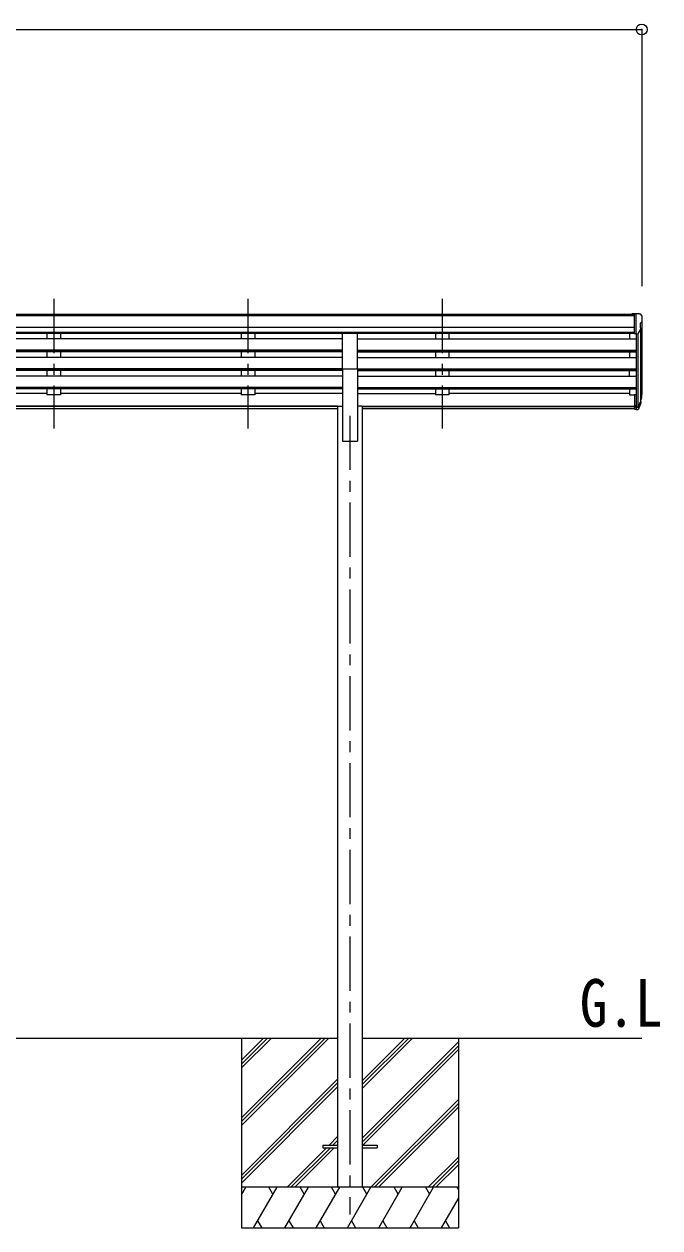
# Model space of a CAD drawing. Units: millimetres at full size, sheet at 1:40; details may follow other scales. Extents: x -11243 to 11243, y -7760 to 7760.
# Drawn here: x 4680 to 7024, y -4851 to -414 of the extents above; entities that cross this region are included whole.
import ezdxf
from ezdxf.enums import TextEntityAlignment as Align

# ---------------------------------------------------------------- set-up
doc = ezdxf.new("R2010")
doc.units = ezdxf.units.MM
doc.header["$LTSCALE"] = 40
doc.header["$PDMODE"] = 32
doc.header["$PDSIZE"] = 40
doc.linetypes.add('CHAIN1', pattern=[8, 5, -1, 1, -1])
for name, color, linetype, lineweight in [('0-0_0', 7, 'Continuous', 9), ('0-1_本体', 5, 'CHAIN1', 9), ('0-3_ELV2', 4, 'Continuous', 9), ('0-6_OTH_LINE', 6, 'Continuous', 9)]:
    doc.layers.add(name, color=color, linetype=linetype, lineweight=lineweight)
doc.layers.add('0-7_SHAPE', color=7, linetype='Continuous')
doc.styles.add('ＭＳ ゴシック', font='')
doc.styles.get('ＭＳ ゴシック').set_extended_font_data('MS Gothic')

msp = doc.modelspace()

# ---------------------------------------------------------------- linework, layer by layer
at = {"layer": '0-0_0'}
for p, q in [((3026.67, -4151.05), (5836.27, -4151.05)), ((5481.47, -4151.05), (5481.47, -4851.05)), ((5481.47, -4445.23), (5775.65, -4151.05)), ((5481.47, -4459.37), (5789.8, -4151.05)), ((5481.47, -4473.51), (5803.94, -4151.05)), ((5481.47, -4261.38), (5591.81, -4151.05)), ((5481.47, -4247.24), (5577.66, -4151.05)), ((5481.47, -4233.1), (5563.52, -4151.05)), ((5926.67, -4151.05), (6957.47, -4151.05)), ((5926.67, -4336.68), (6112.31, -4151.05)), ((5926.67, -4322.54), (6098.16, -4151.05)), ((5926.67, -4308.4), (6084.02, -4151.05)), ((5926.67, -4520.53), (6281.47, -4165.73)), ((6281.47, -4151.05), (6281.47, -4851.05)), ((5926.67, -4534.67), (6281.47, -4179.87)), ((5928.93, -4546.55), (6281.47, -4194.02)), ((5481.47, -4657.36), (5836.27, -4302.56)), ((5481.47, -4671.5), (5836.27, -4316.7)), ((5481.47, -4685.65), (5836.27, -4330.85)), ((5958.28, -4701.05), (6281.47, -4377.86)), ((5972.43, -4701.05), (6281.47, -4392)), ((5986.57, -4701.05), (6281.47, -4406.15)), ((5804.42, -4546.55), (5836.27, -4514.69)), ((5649.92, -4701.05), (5795.42, -4555.55)), ((5664.06, -4701.05), (5809.56, -4555.55)), ((5678.2, -4701.05), (5823.7, -4555.55)), ((5818.56, -4546.55), (5836.27, -4528.84)), ((5832.7, -4546.55), (5836.27, -4542.98)), ((6170.42, -4701.05), (6281.47, -4589.99)), ((6184.56, -4701.05), (6281.47, -4604.14)), ((6198.7, -4701.05), (6281.47, -4618.28)), ((6281.47, -4701.05), (5481.47, -4701.05)), ((5481.47, -4728.55), (5497.35, -4701.05)), ((5526.22, -4851.05), (5612.82, -4701.05)), ((5597.82, -4727.03), (5582.82, -4701.05)), ((5641.69, -4851.05), (5728.29, -4701.05)), ((5713.29, -4727.03), (5698.29, -4701.05)), ((5757.16, -4851.05), (5843.76, -4701.05)), ((5828.76, -4727.03), (5813.76, -4701.05)), ((5872.63, -4851.05), (5959.23, -4701.05)), ((5944.23, -4727.03), (5929.23, -4701.05)), ((5988.1, -4851.05), (6074.7, -4701.05)), ((6059.7, -4727.03), (6044.7, -4701.05)), ((6103.57, -4851.05), (6190.17, -4701.05)), ((6160.17, -4701.05), (6175.17, -4727.03)), ((6275.64, -4701.05), (6281.47, -4711.15)), ((6219.04, -4851.05), (6281.47, -4742.91)), ((5541.22, -4825.07), (5556.22, -4851.05)), ((5656.69, -4825.07), (5671.69, -4851.05)), ((5772.16, -4825.07), (5787.16, -4851.05)), ((5887.63, -4825.07), (5902.63, -4851.05)), ((6003.1, -4825.07), (6018.1, -4851.05)), ((6118.57, -4825.07), (6133.57, -4851.05)), ((6234.04, -4825.07), (6249.04, -4851.05)), ((5481.47, -4851.05), (6281.47, -4851.05))]:
    msp.add_line(p, q, dxfattribs=at)
at = {"layer": '0-1_本体'}
for p, q in [((4789.47, -1426.65), (4789.47, -1904.17)), ((4789.47, -1426.65), (4789.47, -1904.17)), ((5505.47, -1426.65), (5505.47, -1904.17)), ((5505.47, -1426.65), (5505.47, -1904.17)), ((6221.47, -1426.65), (6221.47, -1904.17)), ((6221.47, -1426.65), (6221.47, -1904.17)), ((5881.47, -1857.48), (5881.47, -4801.05))]:
    msp.add_line(p, q, dxfattribs=at)
at = {"layer": '0-3_ELV2'}
for p, q in [((6930.98, -1484), (1931.97, -1484)), ((6930.98, -1489.21), (1931.97, -1489.21)), ((6930.97, -1482.39), (6920.97, -1482.48)), ((6920.97, -1484), (6920.97, -1482.48)), ((6930.97, -1554.38), (6930.97, -1482.39)), ((6949.47, -1482.39), (6930.97, -1482.39)), ((6937.47, -1555.38), (6937.47, -1482.39)), ((6949.47, -1482.39), (6951.81, -1482.54)), ((6952.56, -1482.96), (6956.63, -1488.77)), ((6959.47, -1491.77), (6959.47, -1492.39)), ((6930.98, -1532.75), (1931.97, -1532.75)), ((6930.98, -1550.6), (1931.97, -1550.6)), ((6945.1, -1553.57), (6954.1, -1537.97)), ((6951.47, -1516.91), (6951.47, -1533.18)), ((6956.94, -1513.58), (6951.62, -1516.65)), ((6952.5, -1540.74), (6952.5, -1806.12)), ((6957.47, -1512.97), (6957.47, -1779.41)), ((5853.97, -1553.85), (3008.97, -1553.85)), ((5853.97, -1574.3), (3008.97, -1574.3)), ((4764.47, -1553.85), (4764.47, -1574.3)), ((4814.47, -1553.85), (4814.47, -1574.3)), ((5480.47, -1553.85), (5480.47, -1574.3)), ((5530.47, -1553.85), (5530.47, -1574.3)), ((5853.97, -1684.82), (5853.97, -1553.02)), ((5853.97, -1553.02), (5908.97, -1553.02)), ((5908.97, -1684.82), (5908.97, -1553.02)), ((6930.98, -1553.94), (5908.97, -1553.94)), ((5908.97, -1574.3), (6937.47, -1574.3)), ((6196.47, -1553.85), (6196.47, -1574.3)), ((6246.47, -1553.85), (6246.47, -1574.3)), ((6912.47, -1553.85), (6912.47, -1574.3)), ((6930.97, -1554.38), (6937.47, -1554.38)), ((6937.47, -1555.38), (6942.68, -1555.06)), ((6937.47, -1555.38), (6937.47, -1779.77)), ((6943.47, -1554.9), (6943.48, -1824.55)), ((5853.97, -1616.18), (3008.97, -1616.18)), ((5853.97, -1617.67), (3008.97, -1617.67)), ((5853.97, -1621.99), (3008.97, -1621.99)), ((4764.47, -1621.99), (4764.47, -1642.79)), ((4814.47, -1621.99), (4814.47, -1642.79)), ((5480.47, -1621.99), (5480.47, -1642.79)), ((5530.47, -1621.99), (5530.47, -1642.79)), ((5908.97, -1616.18), (6937.47, -1616.18)), ((5908.97, -1617.67), (6937.47, -1617.67)), ((5908.97, -1621.99), (6937.47, -1621.99)), ((6196.47, -1621.99), (6196.47, -1642.79)), ((6246.47, -1621.99), (6246.47, -1642.79)), ((6912.47, -1621.99), (6912.47, -1642.79)), ((5853.97, -1642.79), (3008.97, -1642.79)), ((5853.97, -1684.67), (3008.97, -1684.67)), ((5853.97, -1684.82), (5853.97, -1951.05)), ((5853.97, -1684.82), (5908.97, -1684.82)), ((5908.97, -1642.79), (6937.47, -1642.79)), ((5908.97, -1684.67), (6937.47, -1684.67)), ((5908.97, -1684.82), (5908.97, -1951.05)), ((5853.97, -1686.16), (3008.97, -1686.16)), ((5853.97, -1690.48), (3008.97, -1690.48)), ((5853.97, -1711.28), (3008.97, -1711.28)), ((4764.47, -1690.48), (4764.47, -1711.28)), ((4814.47, -1690.48), (4814.47, -1711.28)), ((5480.47, -1690.48), (5480.47, -1711.28)), ((5530.47, -1690.48), (5530.47, -1711.28)), ((5908.97, -1686.16), (6937.47, -1686.16)), ((5908.97, -1690.48), (6937.47, -1690.48)), ((5908.97, -1711.28), (6937.47, -1711.28)), ((6196.47, -1690.48), (6196.47, -1711.28)), ((6246.47, -1690.48), (6246.47, -1711.28)), ((6912.47, -1711.28), (6912.47, -1690.48)), ((5853.97, -1753.16), (3008.97, -1753.16)), ((5853.97, -1754.66), (3008.97, -1754.66)), ((5853.97, -1758.97), (3008.97, -1758.97)), ((4764.47, -1758.97), (4764.47, -1780.41)), ((4814.47, -1758.97), (4814.47, -1780.41)), ((5480.47, -1758.97), (5480.47, -1780.41)), ((5530.47, -1758.97), (5530.47, -1780.41)), ((5908.97, -1753.16), (6937.47, -1753.16)), ((5908.97, -1754.66), (6937.47, -1754.66)), ((5908.97, -1758.97), (6937.47, -1758.97)), ((6196.47, -1758.97), (6196.47, -1780.41)), ((6246.47, -1758.97), (6246.47, -1780.41)), ((6912.47, -1758.97), (6912.47, -1780.41)), ((4764.47, -1775.46), (4098.47, -1775.46)), ((4814.47, -1780.41), (4764.47, -1780.41)), ((5480.47, -1775.46), (4814.47, -1775.46)), ((5530.47, -1780.41), (5480.47, -1780.41)), ((5853.97, -1775.46), (5530.47, -1775.46)), ((5908.97, -1775.46), (6196.47, -1775.46)), ((6246.47, -1780.41), (6196.47, -1780.41)), ((6912.47, -1775.46), (6246.47, -1775.46)), ((6912.47, -1780.41), (6930.97, -1780.41)), ((6930.97, -1779.77), (6930.97, -1833.81)), ((6930.97, -1779.77), (6937.47, -1779.77)), ((6937.47, -1779.77), (6937.47, -1834.55)), ((6943.91, -1824.13), (6951.66, -1808.72)), ((6953.11, -1809.08), (6944.92, -1825.26)), ((6953.73, -1809.64), (6944.92, -1833.19)), ((6955.78, -1792.59), (6952.5, -1799.65)), ((6956.38, -1793.96), (6952.5, -1801.91)), ((6954.07, -1805.24), (6953.73, -1809.64)), ((5836.27, -1822.48), (3026.67, -1822.48)), ((5836.27, -1823.88), (3026.67, -1823.88)), ((5836.27, -1831.56), (3026.67, -1831.56)), ((5836.27, -1822.05), (5836.27, -4701.05)), ((5836.27, -1822.05), (5853.97, -1822.05)), ((5926.67, -1822.05), (5908.97, -1822.05)), ((5926.67, -1822.05), (5926.67, -4701.05)), ((5926.67, -1822.48), (6930.97, -1822.48)), ((5926.67, -1823.88), (6930.97, -1823.88)), ((6930.97, -1831.56), (5926.67, -1831.56)), ((6930.97, -1819.91), (6937.47, -1819.91)), ((6930.97, -1824.79), (6937.47, -1824.79)), ((6930.97, -1833.81), (6937.47, -1833.81)), ((6937.47, -1824.81), (6942.61, -1824.81)), ((6937.47, -1826.61), (6942.32, -1826.61)), ((6937.47, -1834.55), (6942.32, -1834.55)), ((5853.97, -1951.05), (5908.97, -1951.05)), ((5781.47, -4546.55), (5781.47, -4555.55)), ((5781.47, -4546.55), (5836.27, -4546.55)), ((5781.47, -4555.55), (5836.27, -4555.55)), ((5926.67, -4546.55), (5981.47, -4546.55)), ((5926.67, -4555.55), (5981.47, -4555.55)), ((5981.47, -4546.55), (5981.47, -4555.55))]:
    msp.add_line(p, q, dxfattribs=at)
for centre, radius, start, end in [((6951.75, -1483.53), 1, 35, 86.5), ((6956.47, -1491.77), 3, 0, 87), ((6757.47, -1492.39), 202, 355.05096, 0), ((6951.77, -1516.91), 0.3, 120, 180), ((6951.77, -1533.18), 0.3, 180, 265.2833), ((6951.5, -1536.47), 3, 330, 85.2833), ((6952.57, -1509.21), 6.18, 315.00103, 354.2965), ((6942.5, -1552.07), 3, 273.5, 330), ((6926.89, -1783.09), 30.41, 341.80266, 352.8448), ((6928.29, -1784.85), 29.53, 342.01856, 353.49194)]:
    msp.add_arc(centre, radius, start, end, dxfattribs=at)
for centre, major_axis, ratio, start_param, end_param in [((6867.56, -1785.18), (88.05, 0), 0.90356, 5.9828017, 6.0168888), ((6952.76, -1805.24), (-1.3, 0), 0.90356, 2.9359903, 4.9130961), ((6866.84, -1789.05), (89.07, 0), 0.90356, 6.0316505, 6.077583), ((6869.61, -1778.6), (-87.93, 4.42), 0.541684, 3.060334, 3.2172517), ((6868.82, -1785.28), (89.06, 1.43), 0.57596, 6.1985533, 6.3701348), ((6942.32, -1823.9), (3, 0), 0.90356, 4.712389, 5.7595865), ((6942.32, -1831.84), (-3, 0), 0.90356, 1.5707963, 2.6179939), ((6942.61, -1823.45), (1.5, 0), 0.90356, 4.712389, 5.7595865)]:
    msp.add_ellipse(centre, major_axis=major_axis, ratio=ratio, start_param=start_param, end_param=end_param, dxfattribs=at)
at = {"layer": '0-6_OTH_LINE'}
for p, q in [((1905.47, -434), (6957.48, -434)), ((6957.48, -434), (6957.48, -1379.41))]:
    msp.add_line(p, q, dxfattribs=at)
msp.add_point((6957.48, -434), dxfattribs=at)

# ---------------------------------------------------------------- texts
at = {"layer": '0-7_SHAPE', "style": 'ＭＳ ゴシック', "width": 0.85}
msp.add_text('G.L', height=176, dxfattribs=at).set_placement((6728.95, -4162.35), align=Align.BOTTOM_LEFT)

doc.saveas('drawing.dxf')
